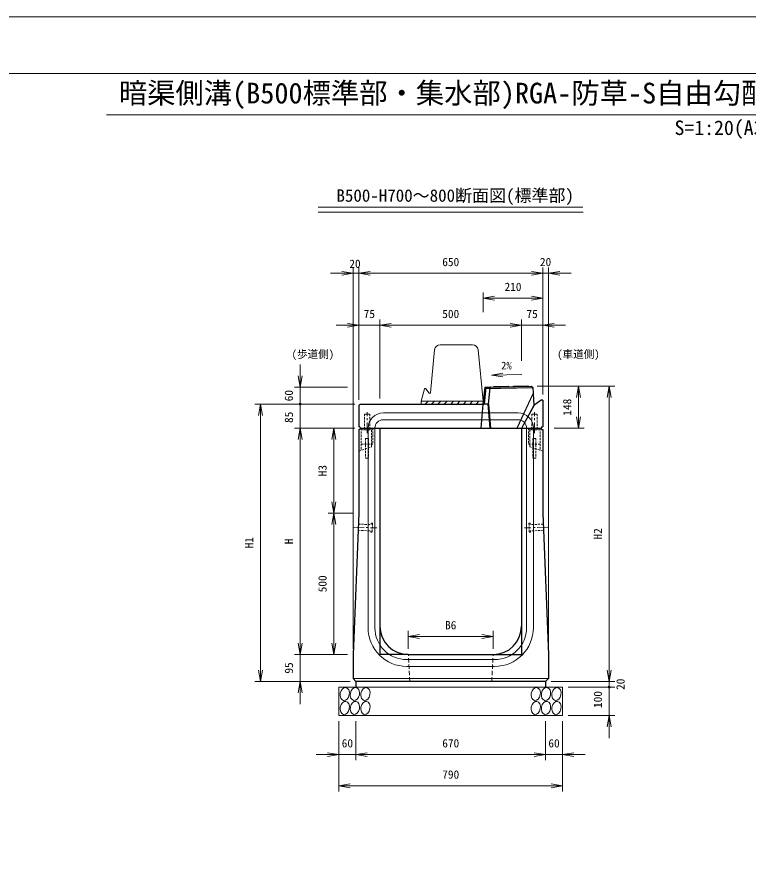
# Model space of a CAD drawing. Units: millimetres at full size, sheet at 1:20. Extents: x 0 to 8400, y 0 to 5940.
# Drawn here: x 2584 to 5168, y 2970 to 5940 of the extents above; entities that cross this region are included whole.
import ezdxf
from ezdxf.enums import TextEntityAlignment as Align

# ---------------------------------------------------------------- set-up
doc = ezdxf.new("R2010")
doc.units = ezdxf.units.MM
doc.header["$LTSCALE"] = 20
for name, pattern in [('USER1', [0.5625, 0.375, -0.1875]), ('USER2', [1.125, 0.75, -0.375]), ('USER3', [3, 1.875, -0.375, 0.375, -0.375])]:
    doc.linetypes.add(name, pattern=pattern)
for name, color, linetype, lineweight in [('0_2', 7, 'Continuous', 25), ('1', 7, 'Continuous', 9), ('ACC(細線）', 4, 'USER1', 13), ('CEN(細線）', 5, 'USER3', 9), ('CON2(細線）', 6, 'Continuous', 13), ('CON（太線）', 1, 'Continuous', 25), ('Defpoints_5', 7, 'Continuous', 25), ('WORKLAYER', 2, 'Continuous', 25), ('寸法線', 7, 'Continuous', 9), ('構造物-寸法', 7, 'Continuous', 9)]:
    doc.layers.add(name, color=color, linetype=linetype, lineweight=lineweight)
doc.styles.add('ＭＳ ゴシック', font='')
doc.styles.get('ＭＳ ゴシック').set_extended_font_data('MS Gothic')

# ---------------------------------------------------------------- blocks, each defined once
blk = doc.blocks.new('open_arrow')
at = {"color": 0, "linetype": 'Continuous', "lineweight": -2}
blk.add_lwpolyline([(7.5, 1.25), (0, 0), (7.5, -1.25)], dxfattribs=at)
blk = doc.blocks.new('filled_dot')
at = {"color": 0, "linetype": 'Continuous', "lineweight": -2, "const_width": 1.25}
blk.add_lwpolyline([(-0.625, 0, 1), (0.625, 0, 1)], format="xyb", close=True, dxfattribs=at)

msp = doc.modelspace()

# ---------------------------------------------------------------- linework, layer by layer
at = {"layer": '0_2', "lineweight": 13}
for p, q in [((4044.76, 4611.13), (4059.96, 4763.15)), ((4079.86, 4781.16), (4193.66, 4781.16)), ((4213.56, 4763.15), (4231.76, 4581.16)), ((4024.28, 4624.82), (4011.76, 4581.16)), ((4041.19, 4610.1), (4029.01, 4625.74)), ((4011.76, 4581.16), (4011.76, 4571.16)), ((4011.76, 4581.16), (4231.76, 4581.16))]:
    msp.add_line(p, q, dxfattribs=at)
at = {"layer": '0_2', "color": 3}
for p, q in [((4256.04, 4628.41), (4241.04, 4628.41)), ((4249.83, 4571.16), (4256.04, 4628.41)), ((4259.26, 4631.68), (4256.04, 4628.41)), ((4230.76, 4571.16), (4223.72, 4486.16)), ((4249.83, 4571.16), (4230.76, 4571.16)), ((4249.83, 4571.16), (4256.87, 4486.16))]:
    msp.add_line(p, q, dxfattribs=at)
at = {"layer": '0_2', "lineweight": 13}
for centre, radius, start, end in [((4079.86, 4761.16), 20, 90, 174.28941), ((4193.5, 4761.16), 20, 5.71059, 90), ((4026.88, 4624.08), 2.7, 37.91649, 164), ((4042.77, 4611.33), 2, 217.91649, 354.28941)]:
    msp.add_arc(centre, radius, start, end, dxfattribs=at)
at = {"layer": '1'}
for p, q in [((3648.4, 5267.42), (4583.49, 5267.42)), ((3648.4, 5249.36), (4584.9, 5249.36))]:
    msp.add_line(p, q, dxfattribs=at)
at = {"layer": 'ACC(細線）', "lineweight": 9}
for p, q in [((3830.76, 4536.16), (3811.76, 4536.16)), ((3811.76, 4536.16), (3811.76, 4486.16)), ((3830.76, 4536.16), (3830.76, 4486.16)), ((4402.76, 4536.16), (4421.76, 4536.16)), ((4402.76, 4536.16), (4402.76, 4486.16)), ((4421.76, 4536.16), (4421.76, 4486.16))]:
    msp.add_line(p, q, dxfattribs=at)
at = {"layer": 'ACC(細線）'}
for p, q in [((3800.76, 4486.16), (3800.76, 4430.16)), ((3841.76, 4486.16), (3841.76, 4430.16)), ((4391.76, 4486.16), (4391.76, 4430.16)), ((4432.76, 4486.16), (4432.76, 4430.16)), ((3841.76, 4480.16), (3800.76, 4480.16)), ((3837.26, 4480.16), (3837.26, 4430.16)), ((4391.76, 4480.16), (4432.76, 4480.16)), ((4396.26, 4480.16), (4396.26, 4430.16)), ((3800.76, 4430.16), (3800.76, 4408.12)), ((3800.76, 4430.16), (3841.76, 4430.16)), ((3816.26, 4450.16), (3826.26, 4450.16)), ((3816.26, 4450.16), (3816.26, 4380.16)), ((3826.26, 4450.16), (3826.26, 4380.16)), ((3837.26, 4422.33), (3837.26, 4430.16)), ((4432.76, 4430.16), (4391.76, 4430.16)), ((4396.26, 4422.33), (4396.26, 4430.16)), ((4417.26, 4450.16), (4407.26, 4450.16)), ((4407.26, 4450.16), (4407.26, 4380.16)), ((4417.26, 4450.16), (4417.26, 4380.16)), ((4432.76, 4430.16), (4432.76, 4408.12)), ((3791.76, 4405.16), (3835.2, 4419.48)), ((4441.76, 4405.16), (4398.32, 4419.48)), ((3816.26, 4380.16), (3826.26, 4380.16)), ((4417.26, 4380.16), (4407.26, 4380.16)), ((3790.2, 4147.15), (3835.67, 4145.33)), ((3835.86, 4150.25), (3835.67, 4145.33)), ((3840.36, 4150.07), (3839.08, 4118.1)), ((4393.17, 4150.07), (4394.44, 4118.1)), ((4397.66, 4150.25), (4397.86, 4145.33)), ((4443.32, 4147.15), (4397.86, 4145.33)), ((3789.32, 4125.16), (3834.79, 4123.35)), ((3834.79, 4123.35), (3834.58, 4118.28)), ((4444.2, 4125.16), (4398.74, 4123.35)), ((4398.74, 4123.35), (4398.94, 4118.28))]:
    msp.add_line(p, q, dxfattribs=at)
at = {"layer": 'ACC(細線）', "linetype": 'Continuous'}
for p, q in [((3811.26, 4480.16), (3811.26, 4486.16)), ((3831.26, 4480.16), (3831.26, 4486.16)), ((4402.26, 4480.16), (4402.26, 4486.16)), ((4422.26, 4480.16), (4422.26, 4486.16)), ((3840.36, 4150.07), (3835.86, 4150.25)), ((4393.17, 4150.07), (4397.66, 4150.25)), ((3839.08, 4118.1), (3834.58, 4118.28)), ((4394.44, 4118.1), (4398.94, 4118.28))]:
    msp.add_line(p, q, dxfattribs=at)
at = {"layer": 'ACC(細線）'}
for centre, start, end in [((3834.26, 4422.33), 288.24585, 0), ((4399.26, 4422.33), 180, 251.75415)]:
    msp.add_arc(centre, 3, start, end, dxfattribs=at)
at = {"layer": 'CEN(細線）'}
for p, q in [((3773.35, 4136.81), (3856.14, 4133.5)), ((4460.18, 4136.81), (4377.39, 4133.5))]:
    msp.add_line(p, q, dxfattribs=at)
at = {"layer": 'CON2(細線）'}
for p, q in [((4354.76, 4540.16), (3878.76, 4540.16)), ((4354.76, 4516.16), (3878.76, 4516.16)), ((3824.76, 4486.16), (3824.76, 3781.16)), ((3848.76, 4486.16), (3848.76, 3781.16)), ((4384.76, 4486.16), (4384.76, 3781.16)), ((4408.76, 4486.16), (4408.76, 3781.16)), ((4271.76, 3668.16), (3961.76, 3668.16)), ((4271.76, 3644.16), (3961.76, 3644.16)), ((4461.76, 3601.16), (3771.76, 3601.16))]:
    msp.add_line(p, q, dxfattribs=at)
at = {"layer": 'CON2(細線）', "linetype": 'USER2'}
for p, q in [((3971.76, 3591.16), (3966.76, 3686.16)), ((4261.76, 3591.16), (4266.76, 3686.16))]:
    msp.add_line(p, q, dxfattribs=at)
at = {"layer": 'CON2(細線）'}
for centre, radius, start, end in [((3878.76, 4486.16), 54, 90, 180), ((3878.76, 4486.16), 30, 90, 180), ((4354.76, 4486.16), 54, 0, 90), ((4354.76, 4486.16), 30, 0, 90), ((3961.76, 3781.16), 137, 180, 270), ((3961.76, 3781.16), 113, 180, 270), ((4271.76, 3781.16), 113, 270, 0), ((4271.76, 3781.16), 137, 270, 0)]:
    msp.add_arc(centre, radius, start, end, dxfattribs=at)
at = {"layer": 'CON（太線）'}
for p, q in [((4236.76, 4631.25), (4402.07, 4634.4)), ((4268.76, 4633.86), (4319.76, 4634.83)), ((4338.76, 4635.19), (4389.76, 4636.17)), ((4402.07, 4634.4), (4407.07, 4629.4)), ((4236.76, 4631.25), (4230.76, 4571.16)), ((4237.78, 4628.41), (4232.09, 4571.47)), ((4241.29, 4631.34), (4235.28, 4571.16)), ((4237.78, 4628.41), (4240.96, 4628.09)), ((4407.07, 4629.4), (4410.71, 4566.91)), ((4436.76, 4585.16), (4410.71, 4566.91)), ((4441.76, 4585.16), (4436.76, 4585.16)), ((4441.76, 4585.16), (4441.76, 4491.16)), ((3796.76, 4571.16), (3791.76, 4566.16)), ((3791.76, 4566.16), (3791.76, 4491.16)), ((3796.76, 4571.16), (4230.76, 4571.16)), ((4235.28, 4571.16), (4232.09, 4571.47)), ((4410.5, 4570.43), (4412.22, 4567.97)), ((3795.76, 4491.16), (3791.76, 4491.16)), ((3795.76, 4491.16), (3797.76, 4486.16)), ((3797.76, 4486.16), (3795.76, 4481.16)), ((3797.76, 4486.16), (3866.76, 4486.16)), ((3797.76, 4486.16), (4435.76, 4486.16)), ((3866.76, 4486.16), (3866.76, 3786.16)), ((4366.76, 4486.16), (4435.76, 4486.16)), ((4366.76, 4486.16), (4366.76, 3786.16)), ((4402.76, 4486.16), (4402.76, 4486.16)), ((4437.76, 4491.16), (4435.76, 4486.16)), ((4435.76, 4486.16), (4437.76, 4481.16)), ((4437.76, 4491.16), (4441.76, 4491.16)), ((3795.76, 4481.16), (3791.76, 4481.16)), ((3791.76, 4481.16), (3791.76, 4186.16)), ((4437.76, 4481.16), (4441.76, 4481.16)), ((4441.76, 4481.16), (4441.76, 4186.16)), ((3791.76, 4186.16), (3771.76, 3686.16)), ((4441.76, 4186.16), (4461.76, 3686.16)), ((3771.76, 3686.16), (3771.76, 3601.16)), ((3966.76, 3686.16), (4266.76, 3686.16)), ((4461.76, 3686.16), (4461.76, 3601.16)), ((3771.76, 3601.16), (3781.76, 3591.16)), ((4451.76, 3591.16), (4461.76, 3601.16)), ((4451.76, 3591.15), (4461.76, 3601.15)), ((3781.76, 3591.16), (3781.76, 3571.16)), ((4451.76, 3591.16), (3781.76, 3591.16)), ((4451.76, 3591.16), (4451.76, 3571.16))]:
    msp.add_line(p, q, dxfattribs=at)
at = {"layer": 'CON（太線）', "color": 2}
msp.add_line((4236.25, 4626.15), (4407.07, 4629.4), dxfattribs=at)
at = {"layer": 'CON（太線）'}
for centre, start, end in [((3966.76, 3786.16), 180, 270), ((4266.76, 3786.16), 270, 0)]:
    msp.add_arc(centre, 100, start, end, dxfattribs=at)
at = {"layer": 'Defpoints_5'}
for p, q in [((3866.76, 3786.16), (3866.76, 3686.16)), ((4366.76, 3786.16), (4366.76, 3686.16)), ((3966.76, 3686.16), (3866.76, 3686.16)), ((4266.76, 3686.16), (4366.76, 3686.16))]:
    msp.add_line(p, q, dxfattribs=at)
at = {"layer": 'WORKLAYER', "color": 3}
msp.add_line((4235.28, 4571.16), (4241.29, 4631.34), dxfattribs=at)
at = {"layer": 'WORKLAYER'}
for p, q in [((4255.04, 4628.41), (4248.83, 4571.16)), ((4258.24, 4631.66), (4255.04, 4628.41)), ((4255.87, 4486.16), (4248.83, 4571.16))]:
    msp.add_line(p, q, dxfattribs=at)
at = {"layer": '寸法線'}
for p, q in [((4300.82, 4680.95), (4260.96, 4673.52)), ((4260.96, 4673.52), (4368.21, 4675.57)), ((4260.96, 4673.52), (4301.08, 4667.62))]:
    msp.add_line(p, q, dxfattribs=at)
at = {"layer": '構造物-寸法'}
for p, q in [((2900.82, 5594.01), (5493.41, 5594.01)), ((3771.76, 3706.16), (3771.76, 5053.46)), ((3791.76, 4586.16), (3791.76, 5053.46)), ((3791.76, 4586.16), (3791.76, 5053.46)), ((4441.76, 4605.16), (4441.76, 5053.46)), ((4441.76, 4605.16), (4441.76, 5053.46)), ((4461.76, 3706.16), (4461.76, 5053.46)), ((3871.76, 5033.46), (3691.76, 5033.46)), ((3791.76, 5033.46), (4441.76, 5033.46)), ((4541.76, 5033.46), (4361.76, 5033.46)), ((4231.76, 4896.73), (4231.76, 4965.72)), ((4441.76, 4605.16), (4441.76, 4965.72)), ((4441.76, 4945.72), (4231.76, 4945.72)), ((3711.76, 4849.98), (3946.76, 4849.98)), ((3791.76, 4586.16), (3791.76, 4869.98)), ((3866.76, 4591.16), (3866.76, 4869.98)), ((3866.76, 4591.16), (3866.76, 4869.98)), ((3866.76, 4849.98), (4366.76, 4849.98)), ((4521.76, 4849.98), (4286.76, 4849.98)), ((4366.76, 4724.04), (4366.76, 4869.98)), ((4366.76, 4724.04), (4366.76, 4869.98)), ((4441.76, 4605.16), (4441.76, 4869.98)), ((3584.79, 4711.25), (3584.79, 4491.16)), ((4422.07, 4634.4), (4588.15, 4634.4)), ((4422.07, 4634.4), (4696.55, 4634.4)), ((4568.15, 4634.4), (4568.15, 4486.15)), ((4676.55, 4634.4), (4676.55, 3591.15)), ((3751.76, 4631.25), (3564.79, 4631.25)), ((4408.19, 4610.12), (4350.04, 4486.16)), ((4408.31, 4608.02), (4351.14, 4486.16)), ((4011.76, 4578.54), (4014.38, 4581.16)), ((4026.83, 4571.16), (4036.83, 4581.16)), ((4049.28, 4571.16), (4059.28, 4581.16)), ((4071.73, 4571.16), (4081.73, 4581.16)), ((4094.18, 4571.16), (4104.18, 4581.16)), ((4116.63, 4571.16), (4126.63, 4581.16)), ((4139.08, 4571.16), (4149.08, 4581.16)), ((4161.53, 4571.16), (4171.53, 4581.16)), ((4183.98, 4571.16), (4193.98, 4581.16)), ((4206.43, 4571.16), (4216.43, 4581.16)), ((3777.76, 4571.15), (3424.55, 4571.15)), ((3444.55, 3591.16), (3444.55, 4571.15)), ((3776.76, 4571.16), (3564.79, 4571.16)), ((3776.76, 4571.15), (3564.79, 4571.15)), ((3584.79, 4571.15), (3584.79, 4406.15)), ((4228.89, 4571.16), (4230.97, 4573.24)), ((4410.69, 4567.24), (4366.53, 4486.16)), ((4412.22, 4567.97), (4367.67, 4486.16)), ((3777.76, 4486.15), (3564.79, 4486.15)), ((3777.76, 4486.15), (3564.79, 4486.15)), ((3584.79, 4486.15), (3584.79, 3686.15)), ((3777.76, 4486.15), (3683.66, 4486.15)), ((3703.66, 4486.15), (3703.66, 4186.15)), ((4481.76, 4486.15), (4588.15, 4486.15)), ((3771.76, 4186.15), (3683.66, 4186.15)), ((3771.76, 4186.15), (3683.66, 4186.15)), ((3703.66, 4186.15), (3703.66, 3686.15)), ((3584.79, 3766.15), (3584.79, 3511.15)), ((3966.76, 3706.16), (3966.76, 3769.93)), ((3966.76, 3749.93), (4266.76, 3749.93)), ((4266.76, 3706.16), (4266.76, 3769.93)), ((3751.76, 3686.15), (3564.79, 3686.15)), ((3751.76, 3686.15), (3564.79, 3686.15)), ((3751.76, 3686.15), (3683.66, 3686.15)), ((4676.55, 3671.15), (4676.55, 3491.15)), ((3761.76, 3591.16), (3424.55, 3591.16)), ((3761.76, 3591.15), (3564.79, 3591.15)), ((3781.76, 3571.16), (3721.76, 3571.16)), ((3721.76, 3571.16), (3721.76, 3471.16)), ((4451.76, 3571.15), (3781.76, 3571.16)), ((4511.76, 3571.15), (4451.76, 3571.15)), ((4471.76, 3591.15), (4696.55, 3591.15)), ((4471.76, 3591.15), (4696.55, 3591.15)), ((4511.76, 3471.15), (4511.76, 3571.15)), ((4531.76, 3571.15), (4696.55, 3571.15)), ((4531.76, 3571.15), (4696.55, 3571.15)), ((4676.55, 3571.15), (4676.55, 3391.15)), ((3721.76, 3471.16), (3781.76, 3471.16)), ((3721.76, 3451.16), (3721.76, 3312.63)), ((3721.76, 3451.16), (3721.76, 3202.29)), ((4451.76, 3471.15), (3781.76, 3471.16)), ((3781.76, 3451.16), (3781.76, 3312.63)), ((3781.76, 3451.16), (3781.76, 3312.63)), ((4451.76, 3471.15), (4511.76, 3471.15)), ((4451.76, 3451.15), (4451.76, 3312.63)), ((4451.76, 3451.15), (4451.76, 3312.63)), ((4511.76, 3451.15), (4511.76, 3312.63)), ((4511.76, 3451.15), (4511.76, 3202.29)), ((4531.76, 3471.15), (4696.55, 3471.15)), ((3641.76, 3332.63), (3861.76, 3332.63)), ((3781.76, 3332.63), (4451.76, 3332.63)), ((4591.76, 3332.63), (4371.76, 3332.63)), ((3721.76, 3222.29), (4511.76, 3222.29))]:
    msp.add_line(p, q, dxfattribs=at)
at = {"layer": '構造物-寸法', "color": 1}
for p, q in [((4266.76, 4631.82), (4268.76, 4633.86)), ((4319.76, 4634.83), (4321.76, 4632.87)), ((4336.76, 4633.16), (4338.76, 4635.19)), ((4389.76, 4636.17), (4392.71, 4634.22))]:
    msp.add_line(p, q, dxfattribs=at)
at = {"layer": '構造物-寸法', "linetype": 'USER3', "lineweight": 13}
for p, q in [((3821.26, 4469.01), (3821.26, 4542.86)), ((4412.26, 4469.01), (4412.26, 4542.86))]:
    msp.add_line(p, q, dxfattribs=at)
at = {"layer": '構造物-寸法', "color": 2}
msp.add_lwpolyline([(0, 5940), (0, 0), (8400, 0), (8400, 5940)], close=True, dxfattribs=at)
at = {"layer": '構造物-寸法'}
msp.add_lwpolyline([(200, 5740), (200, 200), (8200, 200), (8200, 5740)], close=True, dxfattribs=at)
for centre in [(3742.35, 3546.73), (3778.35, 3546.73), (3815.35, 3546.73), (4417.35, 3546.73), (4453.35, 3546.73), (4490.35, 3546.73), (3742.35, 3497.73), (3778.35, 3497.73), (3815.35, 3497.73), (4417.35, 3497.73), (4453.35, 3497.73), (4490.35, 3497.73)]:
    msp.add_ellipse(centre, major_axis=(-4.13, -22.89), ratio=0.698644, dxfattribs=at)

# ---------------------------------------------------------------- block references
for name, p, xscale, yscale, rotation in [('open_arrow', (3771.76, 5033.46), 5.33, 5.33, 180), ('open_arrow', (4441.76, 5033.46), 5.33, 5.33, 180), ('open_arrow', (4441.76, 5033.46), 5.33, 5.33, 180), ('open_arrow', (4441.76, 4945.72), 5.33, 5.33, 180), ('open_arrow', (3791.76, 4849.98), 5.33, 5.33, 180), ('open_arrow', (4366.76, 4849.98), 5.33, 5.33, 180), ('open_arrow', (4366.76, 4849.98), 5.33, 5.33, 180), ('open_arrow', (3584.79, 4631.25), 5.33, 5.33, 90), ('open_arrow', (4568.15, 4634.4), 5.33, 5.33, 270), ('open_arrow', (4676.55, 4634.4), 5.33, 5.33, 270), ('filled_dot', (3584.79, 4571.16), 4, 4, 270), ('filled_dot', (3584.79, 4571.15), 4, 4, 270), ('open_arrow', (3444.55, 4571.15), 5.33, 5.33, 270), ('open_arrow', (4568.15, 4486.15), 5.33, 5.33, 90), ('open_arrow', (3584.79, 4486.15), 5.33, 5.33, 270), ('open_arrow', (3584.79, 4486.15), 5.33, 5.33, 270), ('open_arrow', (3703.66, 4486.15), 5.33, 5.33, 270), ('open_arrow', (3703.66, 4186.15), 5.33, 5.33, 90), ('open_arrow', (3703.66, 4186.15), 5.33, 5.33, 270), ('open_arrow', (4266.76, 3749.93), 5.33, 5.33, 180), ('open_arrow', (3584.79, 3686.15), 5.33, 5.33, 90), ('open_arrow', (3584.79, 3686.15), 5.33, 5.33, 90), ('open_arrow', (3703.66, 3686.15), 5.33, 5.33, 90), ('open_arrow', (3444.55, 3591.16), 5.33, 5.33, 90), ('open_arrow', (4676.55, 3591.15), 5.33, 5.33, 90), ('open_arrow', (4676.55, 3591.15), 5.33, 5.33, 90), ('open_arrow', (3584.79, 3591.15), 5.33, 5.33, 270), ('filled_dot', (4676.55, 3571.15), 4, 4, 270), ('filled_dot', (4676.55, 3571.15), 4, 4, 270), ('open_arrow', (4676.55, 3471.15), 5.33, 5.33, 270), ('open_arrow', (3721.76, 3332.63), 5.33, 5.33, 180), ('open_arrow', (4451.76, 3332.63), 5.33, 5.33, 180), ('open_arrow', (4451.76, 3332.63), 5.33, 5.33, 180), ('open_arrow', (4511.76, 3222.29), 5.33, 5.33, 180)]:
    msp.add_blockref(name, p, dxfattribs=dict(at, xscale=xscale, yscale=yscale, rotation=rotation))
at = {"layer": '構造物-寸法', "xscale": 5.33, "yscale": 5.33}
for p in [(3791.76, 5033.46), (3791.76, 5033.46), (4461.76, 5033.46), (4231.76, 4945.72), (3866.76, 4849.98), (3866.76, 4849.98), (4441.76, 4849.98), (3966.76, 3749.93), (3781.76, 3332.63), (3781.76, 3332.63), (4511.76, 3332.63), (3721.76, 3222.29)]:
    msp.add_blockref('open_arrow', p, dxfattribs=at)

# ---------------------------------------------------------------- texts
at = {"layer": '寸法線', "style": 'ＭＳ ゴシック'}
for s, height, p in [('暗渠側溝(B500標準部・集水部)RGA-防草-S自由勾配型', 73.31, (2944.23, 5611.7)), ('S=1:20(A3印刷)', 51.32, (4907.45, 5506.89)), ('B500-H700～800断面図(標準部)', 43.99, (3713.02, 5273.21))]:
    msp.add_text(s, height=height, dxfattribs=at).set_placement(p, align=Align.BOTTOM_LEFT)
msp.add_text('2%', height=27.49, dxfattribs=at).set_placement((4313.47, 4685.52), align=Align.BOTTOM_CENTER)
at = {"layer": '構造物-寸法', "style": 'ＭＳ ゴシック'}
for s, p in [('20', (3778.53, 5067.22)), ('650', (4116.76, 5073.46)), ('20', (4451.76, 5073.46)), ('210', (4336.76, 4985.72)), ('75', (3829.26, 4889.98)), ('500', (4116.76, 4889.98)), ('75', (4404.26, 4889.98)), ('B6', (4116.76, 3789.93)), ('60', (3751.76, 3372.63)), ('670', (4116.76, 3372.63)), ('60', (4481.76, 3372.63)), ('790', (4116.76, 3262.29))]:
    msp.add_text(s, height=29.33, dxfattribs=at).set_placement(p, align=Align.MIDDLE_CENTER)
for s, p in [('(歩道側)', (3554.82, 4725.94)), ('(車道側)', (4492.91, 4725.94))]:
    msp.add_text(s, height=27.49, dxfattribs=at).set_placement(p, align=Align.BOTTOM_LEFT)
for s, p in [('60', (3544.79, 4601.2)), ('148', (4528.15, 4560.28)), ('85', (3544.79, 4524.49)), ('H3', (3663.66, 4336.15)), ('H2', (4636.55, 4112.78)), ('H1', (3404.55, 4081.15)), ('H', (3544.79, 4086.15)), ('500', (3663.66, 3936.15)), ('95', (3544.79, 3638.65)), ('20', (4716.55, 3581.15)), ('100', (4636.55, 3527.15))]:
    msp.add_text(s, height=29.33, rotation=90, dxfattribs=at).set_placement(p, align=Align.MIDDLE_CENTER)

doc.saveas('drawing.dxf')
